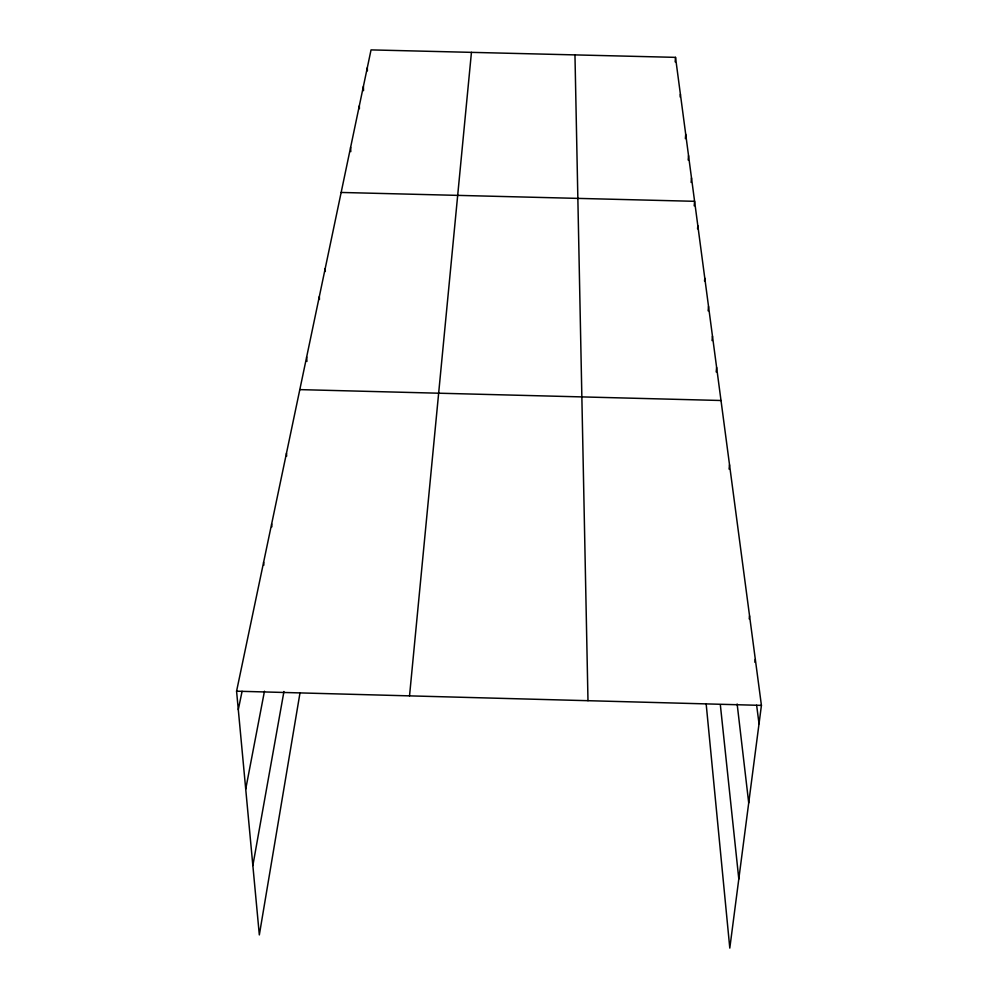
<?xml version="1.0" encoding="UTF-8"?>
<svg xmlns="http://www.w3.org/2000/svg" width="998" height="998" viewBox="0 0 998 998"><rect width="100%" height="100%" fill="white"/><g stroke="black" fill="none" stroke-linecap="round" stroke-linejoin="round"><path stroke-width="1.5" d="M675.172 61.901L675.509 57.36L371.044 49.9L236.576 691.19L259.33 934.914L300.024 692.749M680.187 97.043L680.399 94.249M685.364 138.635L685.713 134.306M688.183 160.042L688.545 155.651M691.127 182.422L691.502 177.968M694.209 205.825L694.596 201.309L341.154 192.452M697.565 228.804L697.827 225.748M704.538 281.099L704.788 278.242M708.131 310.84L708.53 306.486M712.061 340.605L712.472 336.189M409.529 695.868L471.443 52.358M716.19 371.967L716.626 367.489M729.076 469.11L729.526 464.831M749.199 618.897L749.56 615.903M754.925 662.335L755.311 659.304M675.509 57.36L761.424 705.386L729.8 948.1L706.147 703.74M252.856 865.528L283.943 691.527M245.72 789.094L264.458 691.215M238.297 709.615L242.077 691.315M299.812 389.619L721.005 400.497M236.576 691.19L761.424 705.386M756.634 705.237L759.029 723.737M737.148 704.002L748.712 802.903M720.344 704.825L738.807 879.013M263.634 562.186L263.859 565.155M271.656 523.888L271.88 526.819M286.463 453.267L286.663 456.123M306.673 356.947L306.922 361.438M319.323 296.568L319.472 299.475M325.186 268.612L325.323 271.481M350.635 147.255L350.797 151.646M359.317 105.85L359.417 108.695M363.384 86.439L363.522 90.643M367.301 67.802L367.389 70.87M574.96 54.89L587.984 700.696"/></g></svg>
